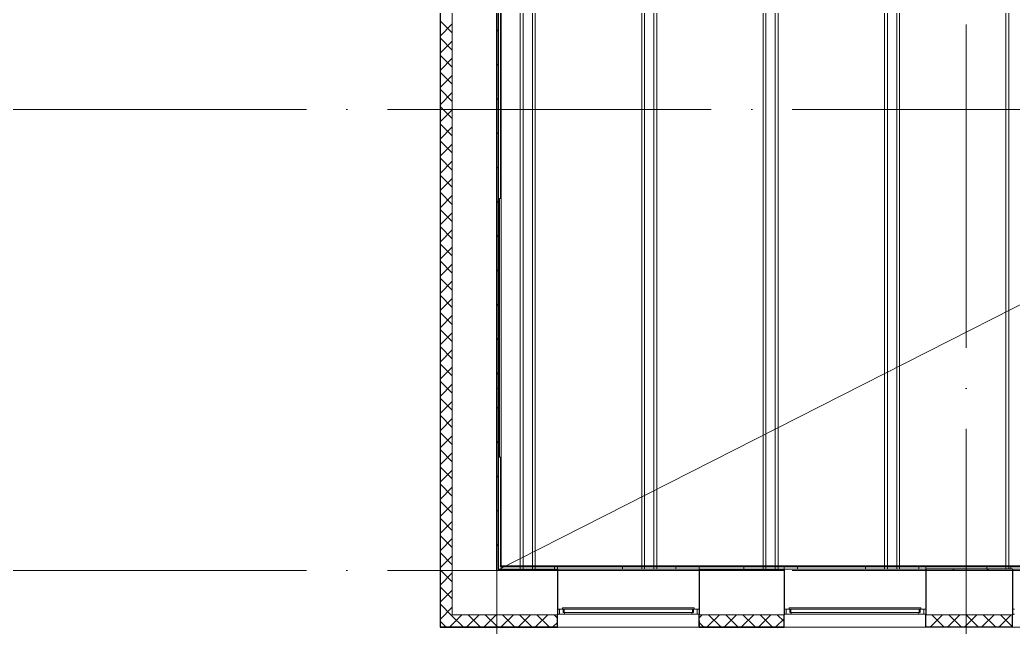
# Model space of a CAD drawing. Header units: millimetres. Extents: x -586848 to 520591, y -385801 to 675781.
# Drawn here: x 244451 to 256722, y 649845 to 657354 of the extents above; entities that cross this region are included whole.
import ezdxf

# ---------------------------------------------------------------- set-up
doc = ezdxf.new("R2010")
doc.units = ezdxf.units.MM
doc.linetypes.add('ADSK_Линия сетки', pattern=[25, 20, -2.5, 0, -2.5])
doc.linetypes.add('ADSK_Сверху', pattern=[450, 300, -150])
for name, color, linetype, lineweight in [('_ Окна', 7, 'Continuous', 9), ('Линии', 7, 'Continuous', 9), ('Ограждение', 252, 'Continuous', 9), ('Окна', 252, 'Continuous', 9), ('Оси', 252, 'Continuous', 9), ('Перекрытие', 252, 'Continuous', 18), ('Стены внутренние', 7, 'Continuous', 18), ('Стены наружные', 7, 'Continuous', 18), ('Стены штриховка', 7, 'Continuous', 9)]:
    doc.layers.add(name, color=color, linetype=linetype, lineweight=lineweight)

# ---------------------------------------------------------------- blocks, each defined once
blk = doc.blocks.new('Перекрытия 2 - Перекрытия 1-1699410-3 этаж копия 1')
at = {"layer": 'Перекрытие', "ltscale": 100}
for p, q in [((-26283, 26705), (-26283, 15415)), ((-26046, 26705), (-26046, 15415)), ((-26011, 26705), (-26011, 15415)), ((-25896, 26705), (-25896, 15415)), ((-25861, 26705), (-25861, 15415)), ((-24546, 26705), (-24546, 15415)), ((-24511, 26705), (-24511, 15415)), ((-24396, 26705), (-24396, 15415)), ((-24361, 26705), (-24361, 15415)), ((-23046, 26705), (-23046, 15415)), ((-23011, 26705), (-23011, 15415)), ((-22896, 26705), (-22896, 15415)), ((-22861, 26705), (-22861, 15415)), ((-21546, 26705), (-21546, 15415)), ((-21511, 26705), (-21511, 15415)), ((-21396, 26705), (-21396, 15415)), ((-21361, 26705), (-21361, 15415)), ((-20046, 26705), (-20046, 15415)), ((-20011, 26705), (-20011, 15415)), ((-26283, 15410), (-26283, 15375)), ((-26046, 15410), (-26046, 15375)), ((-26011, 15410), (-26011, 15375)), ((-25896, 15410), (-25896, 15375)), ((-25861, 15410), (-25861, 15375)), ((-25623, 15410), (-25623, 15375)), ((-24783, 15410), (-24783, 15375)), ((-24546, 15410), (-24546, 15375)), ((-24511, 15410), (-24511, 15375)), ((-24396, 15410), (-24396, 15375)), ((-24361, 15410), (-24361, 15375)), ((-24123, 15410), (-24123, 15375)), ((-23283, 15410), (-23283, 15375)), ((-23046, 15410), (-23046, 15375)), ((-23011, 15410), (-23011, 15375)), ((-22896, 15410), (-22896, 15375)), ((-22861, 15410), (-22861, 15375)), ((-22623, 15410), (-22623, 15375)), ((-21783, 15410), (-21783, 15375)), ((-21546, 15410), (-21546, 15375)), ((-21511, 15410), (-21511, 15375)), ((-21396, 15410), (-21396, 15375)), ((-21361, 15410), (-21361, 15375)), ((-21123, 15410), (-21123, 15375)), ((-20283, 15410), (-20283, 15375)), ((-20046, 15410), (-20046, 15375)), ((-20011, 15410), (-20011, 15375))]:
    blk.add_line(p, q, dxfattribs=at)
blk = doc.blocks.new('3 этаж')
at = {"layer": '_ Окна', "color": 251, "true_color": 0x636466}
for p, q in [((251921, 17355), (251896, 17355)), ((251921, 17297), (251921, 17355)), ((253646, 17355), (253621, 17355)), ((253621, 17355), (253621, 17297)), ((254721, 17355), (254696, 17355)), ((254721, 17297), (254721, 17355)), ((256446, 17355), (256421, 17355)), ((256421, 17355), (256421, 17297)), ((257541, 17355), (257516, 17355)), ((251896, 17297), (251921, 17297)), ((253621, 17297), (253646, 17297)), ((254696, 17297), (254721, 17297)), ((256421, 17297), (256446, 17297)), ((257516, 17297), (257541, 17297))]:
    blk.add_line(p, q, dxfattribs=at)
at = {"layer": '_ Окна', "color": 251, "lineweight": 18, "true_color": 0x636466}
for p, q in [((251959, 17355), (251921, 17355)), ((251921, 17355), (251921, 17297)), ((251967, 17314), (251967, 17355)), ((251979, 17314), (251967, 17314)), ((251980, 17297), (251985, 17314)), ((253557, 17314), (253561, 17297)), ((253575, 17314), (253563, 17314)), ((253575, 17355), (253575, 17314)), ((253621, 17355), (253583, 17355)), ((253621, 17297), (253621, 17355)), ((254759, 17355), (254721, 17355)), ((254721, 17355), (254721, 17297)), ((254767, 17314), (254767, 17355)), ((254779, 17314), (254767, 17314)), ((254780, 17297), (254785, 17314)), ((256357, 17314), (256361, 17297)), ((256375, 17314), (256363, 17314)), ((256375, 17355), (256375, 17314)), ((256421, 17355), (256383, 17355)), ((256421, 17297), (256421, 17355)), ((251921, 17297), (251980, 17297)), ((253561, 17297), (253621, 17297)), ((254721, 17297), (254780, 17297)), ((256361, 17297), (256421, 17297))]:
    blk.add_line(p, q, dxfattribs=at)
at = {"layer": 'Линии', "color": 251, "linetype": 'ADSK_Сверху', "ltscale": 200, "true_color": 0x636466}
blk.add_line((251146, 17837), (273586, 29237), dxfattribs=at)
at = {"layer": 'Ограждение', "color": 251, "true_color": 0x636466}
blk.add_line((251181, 19237), (251181, 22437), dxfattribs=at)
at = {"layer": 'Окна', "color": 251, "true_color": 0x636466}
for p, q in [((251959, 17372), (253583, 17372)), ((251959, 17355), (251959, 17372)), ((253583, 17355), (251959, 17355)), ((251979, 17314), (251979, 17355)), ((253563, 17314), (251979, 17314)), ((253563, 17355), (253563, 17314)), ((253583, 17372), (253583, 17355)), ((254759, 17372), (256383, 17372)), ((254759, 17355), (254759, 17372)), ((256383, 17355), (254759, 17355)), ((254779, 17314), (254779, 17355)), ((256363, 17314), (254779, 17314)), ((256363, 17355), (256363, 17314)), ((256383, 17372), (256383, 17355)), ((251980, 17297), (253561, 17297)), ((254780, 17297), (256361, 17297))]:
    blk.add_line(p, q, dxfattribs=at)
at = {"layer": 'Оси', "color": 251, "linetype": 'ADSK_Линия сетки', "ltscale": 200, "true_color": 0x636466}
for p, q in [((251146, 34587), (251146, 13337)), ((256946, 34587), (256946, 13337)), ((308796, 23537), (237074, 23537)), ((308796, 17837), (237074, 17837))]:
    blk.add_line(p, q, dxfattribs=at)
at = {"layer": 'Стены внутренние', "color": 251, "lineweight": 30, "true_color": 0x636466}
for p, q in [((250444, 29939), (250444, 17135)), ((251146, 17837), (251146, 17837)), ((251896, 17837), (251896, 17287)), ((253646, 17837), (253646, 17287)), ((254696, 17837), (254696, 17287)), ((256446, 17837), (256446, 17287)), ((257516, 17837), (257516, 17287)), ((251896, 17135), (251896, 17287)), ((253646, 17135), (253646, 17287)), ((254696, 17135), (254696, 17287)), ((256446, 17135), (256446, 17287)), ((257516, 17135), (257516, 17287)), ((250444, 17135), (251896, 17135)), ((253646, 17135), (254696, 17135)), ((257516, 17135), (256446, 17135))]:
    blk.add_line(p, q, dxfattribs=at)
at = {"layer": 'Стены внутренние', "color": 251, "true_color": 0x636466}
for p, q in [((250596, 29787), (250596, 17287)), ((254696, 17837), (253646, 17837)), ((257516, 17837), (256446, 17837)), ((250596, 17287), (251896, 17287)), ((253646, 17287), (254696, 17287)), ((254696, 17287), (253646, 17287)), ((256446, 17287), (257516, 17287)), ((257516, 17287), (256446, 17287)), ((253646, 17135), (251896, 17135)), ((256446, 17135), (254696, 17135)), ((259266, 17135), (257516, 17135))]:
    blk.add_line(p, q, dxfattribs=at)
at = {"layer": 'Стены внутренние', "color": 251, "linetype": 'Continuous', "lineweight": 9, "true_color": 0x636466}
for p, q in [((250446, 24625), (250444, 24629)), ((250596, 24483), (250446, 24633)), ((250446, 24443), (250596, 24593)), ((250596, 24271), (250446, 24421)), ((250446, 24231), (250596, 24381)), ((250596, 24059), (250446, 24209)), ((250446, 24019), (250596, 24169)), ((250596, 23847), (250446, 23997)), ((250446, 23806), (250596, 23956)), ((250446, 23826), (250444, 23822)), ((250596, 23635), (250446, 23785)), ((250446, 23594), (250596, 23744)), ((250596, 23423), (250446, 23573)), ((250446, 23382), (250596, 23532)), ((250596, 23210), (250446, 23360)), ((250446, 23170), (250596, 23320)), ((250596, 22998), (250446, 23148)), ((250446, 22958), (250596, 23108)), ((250596, 22786), (250446, 22936)), ((250446, 22746), (250596, 22896)), ((250596, 22574), (250446, 22724)), ((250446, 22534), (250596, 22684)), ((250596, 22362), (250446, 22512)), ((250446, 22321), (250596, 22471)), ((250596, 22150), (250446, 22300)), ((250446, 22109), (250596, 22259)), ((250596, 21938), (250446, 22088)), ((250446, 21897), (250596, 22047)), ((250596, 21726), (250446, 21876)), ((250446, 21685), (250596, 21835)), ((250596, 21513), (250446, 21663)), ((250446, 21473), (250596, 21623)), ((250446, 21387), (250444, 21384)), ((250596, 21301), (250446, 21451)), ((250446, 21261), (250596, 21411)), ((250596, 21089), (250446, 21239)), ((250446, 21049), (250596, 21199)), ((250596, 20877), (250446, 21027)), ((250446, 20837), (250596, 20987)), ((250596, 20665), (250446, 20815)), ((250446, 20624), (250596, 20774)), ((250596, 20453), (250446, 20603)), ((250446, 20412), (250596, 20562)), ((250596, 20241), (250446, 20391)), ((250446, 20200), (250596, 20350)), ((250446, 20155), (250444, 20158)), ((250596, 20028), (250446, 20178)), ((250446, 19988), (250596, 20138)), ((250596, 19816), (250446, 19966)), ((250446, 19952), (250446, 19952)), ((250446, 19776), (250596, 19926)), ((250596, 19604), (250446, 19754)), ((250446, 19564), (250596, 19714)), ((250596, 19392), (250446, 19542)), ((250446, 19352), (250596, 19502)), ((250596, 19180), (250446, 19330)), ((250446, 19140), (250596, 19290)), ((250596, 18968), (250446, 19118)), ((250446, 18927), (250596, 19077)), ((250596, 18756), (250446, 18906)), ((250446, 18715), (250596, 18865)), ((250596, 18544), (250446, 18694)), ((250446, 18503), (250596, 18653)), ((250596, 18331), (250446, 18481)), ((250446, 18291), (250596, 18441)), ((250596, 18119), (250446, 18269)), ((250446, 18079), (250596, 18229)), ((250596, 17907), (250446, 18057)), ((250446, 17920), (250444, 17923)), ((250446, 17867), (250596, 18017)), ((250596, 17695), (250446, 17845)), ((250446, 17655), (250596, 17805)), ((250596, 17483), (250446, 17633)), ((250446, 17442), (250596, 17592)), ((250596, 17271), (250446, 17421)), ((250446, 17230), (250596, 17380)), ((250518, 17137), (250446, 17209)), ((250596, 17168), (250714, 17287)), ((250730, 17137), (250596, 17271)), ((250776, 17137), (250926, 17287)), ((250942, 17137), (250792, 17287)), ((250988, 17137), (251138, 17287)), ((251154, 17137), (251004, 17287)), ((251201, 17137), (251351, 17287)), ((251366, 17137), (251216, 17287)), ((251413, 17137), (251563, 17287)), ((251578, 17137), (251428, 17287)), ((251625, 17137), (251775, 17287)), ((251791, 17137), (251641, 17287)), ((251837, 17137), (251894, 17193)), ((251896, 17244), (251853, 17287)), ((253646, 17248), (253684, 17287)), ((253700, 17137), (253648, 17189)), ((253746, 17137), (253896, 17287)), ((253912, 17137), (253762, 17287)), ((253958, 17137), (254108, 17287)), ((254124, 17137), (253974, 17287)), ((254170, 17137), (254320, 17287)), ((254336, 17137), (254186, 17287)), ((254383, 17137), (254533, 17287)), ((254548, 17137), (254398, 17287)), ((254595, 17137), (254696, 17238)), ((254694, 17203), (254610, 17287)), ((256504, 17137), (256654, 17287)), ((256670, 17137), (256520, 17287)), ((256716, 17137), (256866, 17287)), ((256882, 17137), (256732, 17287)), ((256928, 17137), (257078, 17287)), ((257094, 17137), (256944, 17287)), ((257140, 17137), (257290, 17287)), ((257306, 17137), (257156, 17287)), ((257352, 17137), (257502, 17287)), ((257514, 17141), (257368, 17287)), ((250564, 17137), (250596, 17168)), ((250899, 17135), (250898, 17137)), ((251042, 17137), (251041, 17136)), ((251276, 17137), (251275, 17135)), ((253715, 17135), (253713, 17137)), ((253740, 17137), (253739, 17135)), ((254092, 17137), (254091, 17135)), ((256458, 17137), (256448, 17146)), ((256556, 17137), (256555, 17135))]:
    blk.add_line(p, q, dxfattribs=at)
at = {"layer": 'Стены наружные', "color": 251, "lineweight": 30, "true_color": 0x636466}
for p, q in [((251146, 17837), (251146, 29237)), ((251161, 29222), (251161, 17852)), ((251161, 17852), (251896, 17852)), ((251191, 17892), (273541, 17892)), ((251191, 17887), (251191, 17892)), ((273541, 17887), (251191, 17887)), ((251896, 17852), (251896, 17837)), ((253646, 17852), (254696, 17852)), ((253646, 17852), (253646, 17837)), ((254696, 17852), (254696, 17837)), ((257516, 17852), (256446, 17852)), ((256446, 17852), (256446, 17837)), ((257516, 17852), (257516, 17837))]:
    blk.add_line(p, q, dxfattribs=at)
at = {"layer": 'Стены наружные', "color": 251, "true_color": 0x636466}
for p, q in [((251191, 25737), (251191, 22437)), ((251161, 22437), (251191, 22437)), ((251161, 19237), (251191, 19237)), ((251191, 19237), (251191, 17892)), ((251146, 17837), (251896, 17837)), ((251191, 17887), (251191, 17882)), ((251191, 17882), (257496, 17882)), ((251896, 17852), (251896, 17882)), ((251896, 17852), (253646, 17852)), ((253646, 17882), (253646, 17852)), ((254696, 17852), (254696, 17882)), ((254696, 17852), (256446, 17852)), ((256446, 17882), (256446, 17852)), ((257496, 17882), (263096, 17882)), ((257496, 17852), (257496, 17882)), ((257516, 17852), (259266, 17852))]:
    blk.add_line(p, q, dxfattribs=at)
at = {"layer": 'Стены наружные', "color": 251, "linetype": 'Continuous', "lineweight": 9, "true_color": 0x636466}
for p, q in [((251146, 24506), (251161, 24521)), ((251146, 24082), (251161, 24097)), ((251146, 23658), (251161, 23673)), ((251146, 23234), (251161, 23249)), ((251146, 22809), (251161, 22824)), ((251146, 22385), (251161, 22400)), ((251146, 21961), (251161, 21976)), ((251146, 21537), (251161, 21552)), ((251146, 21112), (251161, 21127)), ((251146, 20688), (251161, 20703)), ((251146, 20264), (251161, 20279)), ((251146, 19840), (251161, 19855)), ((251146, 19415), (251161, 19430)), ((251146, 18991), (251161, 19006)), ((251146, 18567), (251161, 18582)), ((251146, 18142), (251161, 18157)), ((251264, 17837), (251279, 17852)), ((251688, 17837), (251703, 17852)), ((253810, 17837), (253825, 17852)), ((254234, 17837), (254249, 17852)), ((254658, 17837), (254673, 17852)), ((256780, 17837), (256795, 17852)), ((257204, 17837), (257219, 17852))]:
    blk.add_line(p, q, dxfattribs=at)
at = {"layer": 'Стены штриховка', "color": 251, "true_color": 0x636466}
for p, q in [((250446, 17135), (250446, 29939)), ((251896, 17287), (250596, 17287)), ((251894, 17211), (251894, 17137)), ((251896, 17211), (251894, 17211)), ((253648, 17211), (253646, 17211)), ((253648, 17137), (253648, 17211)), ((254694, 17211), (254694, 17137)), ((254696, 17211), (254694, 17211)), ((256448, 17211), (256446, 17211)), ((256448, 17137), (256448, 17211)), ((257514, 17211), (257514, 17137)), ((257516, 17211), (257514, 17211)), ((251894, 17137), (250444, 17137)), ((254694, 17137), (253648, 17137)), ((257514, 17137), (256448, 17137))]:
    blk.add_line(p, q, dxfattribs=at)
at = {"layer": 'Перекрытие', "color": 251, "true_color": 0x636466}
blk.add_blockref('Перекрытия 2 - Перекрытия 1-1699410-3 этаж копия 1', (277482, 2476), dxfattribs=at)

msp = doc.modelspace()

# ---------------------------------------------------------------- block references
msp.add_blockref('3 этаж', (-802.7, 632710.4))

doc.saveas('drawing.dxf')
